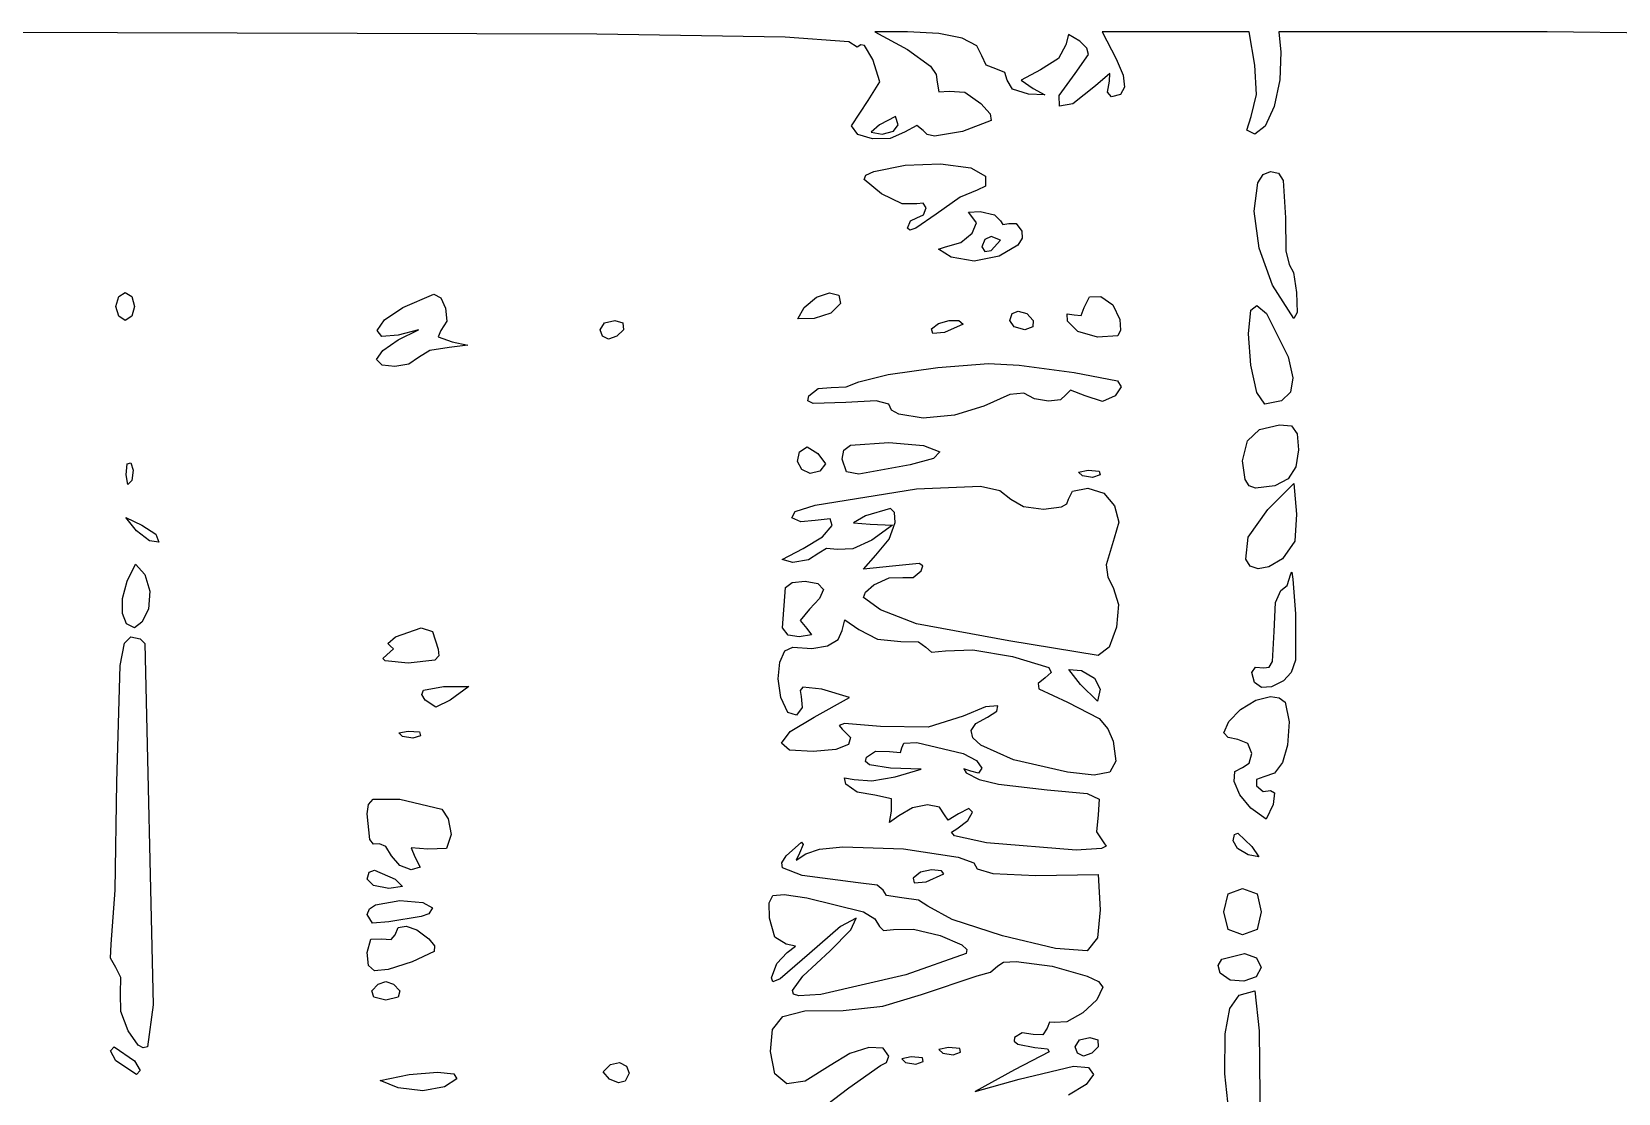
# Model space of a CAD drawing. Extents: x 0 to 282, y 0 to 282.
# Drawn here: x 130.2 to 190.3, y 242 to 282.2 of the extents above; entities that cross this region are included whole.
import ezdxf

# ---------------------------------------------------------------- set-up
doc = ezdxf.new("R2010")
doc.units = 0

msp = doc.modelspace()

# ---------------------------------------------------------------- linework, layer by layer
at = {"layer": 'Layer 1'}
for p, q in [((151.575339, 282.133957), (120.579368, 282.222152)), ((158.704207, 282.013792), (151.575339, 282.133957)), ((161.113568, 281.834096), (158.704207, 282.013792)), ((163.336062, 282.222147), (162.101342, 282.222147)), ((162.101342, 282.222147), (163.336062, 281.551869)), ((164.521175, 282.158206), (163.336062, 282.222147)), ((165.408631, 281.975202), (164.521175, 282.158206)), ((165.965357, 281.686365), (165.408631, 281.975202)), ((169.439117, 282.116314), (169.333284, 281.728258)), ((169.862451, 281.869369), (169.439117, 282.116314)), ((173.496069, 282.222154), (170.709119, 282.222154)), ((170.709119, 282.222154), (171.238286, 281.199094)), ((176.283019, 282.222154), (173.496069, 282.222154)), ((176.494686, 280.952154), (176.283019, 282.222154)), ((187.571908, 282.222158), (177.411908, 282.222158)), ((177.411908, 282.222158), (177.482464, 281.446046)), ((194.9141, 282.125144), (187.571908, 282.222158)), ((161.435478, 281.635659), (161.113568, 281.834096)), ((161.572179, 281.728263), (161.435478, 281.635659)), ((161.70888, 281.697395), (161.572179, 281.728263)), ((162.03079, 281.163818), (161.70888, 281.697395)), ((163.336062, 281.551869), (164.20478, 280.921279)), ((166.158282, 281.304924), (165.965357, 281.686365)), ((166.317032, 280.952146), (166.158282, 281.304924)), ((169.333284, 281.728258), (169.055471, 281.21232)), ((169.686062, 280.634649), (170.19759, 281.357843)), ((170.132547, 281.59707), (169.862451, 281.869369)), ((170.19759, 281.357843), (170.132547, 281.59707)), ((177.482464, 281.446046), (177.447186, 280.395427)), ((162.286554, 280.321563), (162.03079, 281.163818)), ((164.20478, 280.921279), (164.42251, 280.604331)), ((166.687449, 280.811035), (166.317032, 280.952146)), ((167.031408, 280.678743), (166.687449, 280.811035)), ((168.380783, 280.775757), (167.644359, 280.383291)), ((169.055471, 281.21232), (168.380783, 280.775757)), ((171.238286, 281.199094), (171.50342, 280.571259)), ((176.556422, 279.849721), (176.494686, 280.952154)), ((161.854401, 279.611598), (162.286554, 280.321563)), ((164.42251, 280.604331), (164.464952, 280.317149)), ((164.464952, 280.317149), (164.522279, 279.942322)), ((167.110783, 280.387701), (167.031408, 280.678743)), ((167.31804, 280.043742), (167.110783, 280.387701)), ((167.644359, 280.383291), (168.098561, 280.070201)), ((169.083033, 279.808928), (169.686062, 280.634649)), ((170.462174, 280.176038), (169.596764, 279.493632)), ((171.00457, 280.63465), (170.462174, 280.176038)), ((170.920786, 279.933503), (170.991341, 280.352427)), ((170.991341, 280.352427), (171.00457, 280.63465)), ((171.560196, 280.118711), (171.411919, 279.844757)), ((171.50342, 280.571259), (171.560196, 280.118711)), ((177.447186, 280.395427), (177.2267, 279.391111)), ((161.219401, 278.659097), (161.854401, 279.611598)), ((164.522279, 279.942322), (164.923563, 279.964371)), ((164.923563, 279.964371), (165.510057, 279.933503)), ((165.510057, 279.933503), (166.123013, 279.50576)), ((166.123013, 279.50576), (166.469176, 279.107231)), ((167.922172, 279.858534), (167.31804, 280.043742)), ((168.539534, 279.832076), (167.922172, 279.858534)), ((168.098561, 280.070201), (168.539534, 279.832076)), ((169.095159, 279.399925), (169.083033, 279.808928)), ((171.061897, 279.752704), (170.920786, 279.933503)), ((171.411919, 279.844757), (171.061897, 279.752704)), ((176.353575, 279.011874), (176.556422, 279.849721)), ((162.882132, 279.0125), (162.278, 278.695)), ((162.983556, 278.695), (162.882132, 279.0125)), ((166.469176, 279.107231), (166.511069, 278.857531)), ((169.596764, 279.493632), (169.095159, 279.399925)), ((176.199234, 278.491527), (176.353575, 279.011874)), ((177.2267, 279.391111), (176.887151, 278.63815)), ((161.454218, 278.332778), (161.219401, 278.659097)), ((162.013149, 278.165208), (161.454218, 278.332778)), ((162.278, 278.695), (161.9605, 278.412778)), ((161.9605, 278.412778), (162.383833, 278.342222)), ((162.278, 278.695), (162.278, 278.695)), ((162.383833, 278.342222), (162.802757, 278.452465)), ((163.230231, 278.412152), (162.677914, 278.182847)), ((162.802757, 278.452465), (162.983556, 278.695)), ((163.688843, 278.672326), (163.230231, 278.412152)), ((163.935787, 278.482708), (163.688843, 278.672326)), ((164.078004, 278.323406), (163.935787, 278.482708)), ((164.359124, 278.266631), (164.078004, 278.323406)), ((165.417457, 278.44743), (164.359124, 278.266631)), ((166.511069, 278.857531), (165.417457, 278.44743)), ((176.494686, 278.341596), (176.199234, 278.491527)), ((176.887151, 278.63815), (176.494686, 278.341596)), ((162.677914, 278.182847), (162.013149, 278.165208)), ((162.066362, 276.930456), (163.24872, 277.170786)), ((163.24872, 277.170786), (164.593135, 277.212679)), ((164.593135, 277.212679), (165.732499, 277.069363)), ((161.691535, 276.626185), (161.758232, 276.783282)), ((162.348584, 276.083789), (161.691535, 276.626185)), ((161.758232, 276.783282), (162.066362, 276.930456)), ((165.732499, 277.069363), (166.299702, 276.754067)), ((166.299696, 276.754067), (166.299695, 276.370421)), ((166.299702, 276.754067), (166.299696, 276.754067)), ((176.468569, 275.426742), (176.60968, 276.501061)), ((176.60968, 276.501061), (176.808393, 276.816426)), ((176.808393, 276.816426), (177.09475, 276.930458)), ((177.09475, 276.930458), (177.396265, 276.858249)), ((177.396265, 276.858249), (177.57541, 276.59091)), ((177.57541, 276.59091), (177.659195, 275.166568)), ((163.137928, 275.704553), (162.348584, 276.083789)), ((165.338376, 275.951497), (164.429976, 275.307677)), ((165.982196, 276.2249), (165.338376, 275.951497)), ((166.299695, 276.370421), (165.982196, 276.2249)), ((163.689144, 275.695733), (163.137928, 275.704553)), ((164.429976, 275.307677), (163.658274, 274.77851)), ((163.931678, 275.731012), (163.689144, 275.695733)), ((164.041922, 275.554622), (163.931678, 275.731012)), ((163.944908, 275.281219), (164.041922, 275.554622)), ((165.646914, 275.382649), (166.087887, 275.413517)), ((165.735109, 275.272406), (165.646914, 275.382649)), ((166.087887, 275.413517), (166.634693, 275.290045)), ((166.634693, 275.290045), (166.863999, 275.060739)), ((176.658187, 274.028309), (176.468569, 275.426742)), ((163.336366, 274.77851), (163.446609, 275.051914)), ((163.422906, 274.702443), (163.336366, 274.77851)), ((163.658274, 274.77851), (163.422906, 274.702443)), ((163.446609, 275.051914), (163.689144, 275.166566)), ((163.689144, 275.166566), (163.944908, 275.281219)), ((165.953388, 274.985771), (165.735109, 275.272406)), ((165.788024, 274.593305), (165.953388, 274.985771)), ((166.863999, 275.060739), (166.863996, 275.060733)), ((166.863996, 275.060733), (166.9566, 274.915212)), ((166.9566, 274.915212), (167.181496, 274.9549)), ((167.181496, 274.9549), (167.454899, 274.95931)), ((167.454899, 274.95931), (167.675385, 274.672678)), ((177.659195, 275.166568), (177.659196, 275.166566)), ((177.659196, 275.166566), (177.676834, 273.927434)), ((164.782608, 274.072956), (165.358076, 274.240526)), ((165.358076, 274.240526), (165.788024, 274.593305)), ((166.268243, 274.346403), (166.158, 274.073)), ((166.510778, 274.461056), (166.268243, 274.346403)), ((166.863556, 274.319945), (166.510778, 274.461056)), ((166.510778, 273.931889), (166.863556, 274.319945)), ((167.51443, 274.136345), (166.81108, 273.715767)), ((167.681724, 274.397277), (167.51443, 274.136345)), ((167.675385, 274.672678), (167.681724, 274.397277)), ((164.518024, 273.984761), (164.782608, 274.072956)), ((164.994275, 273.6849), (164.518024, 273.984761)), ((165.869605, 273.5267), (164.994275, 273.6849)), ((166.81108, 273.715767), (165.869605, 273.5267)), ((166.158, 274.073), (166.268243, 273.896611)), ((166.158, 274.073), (166.158, 274.073)), ((166.268243, 273.896611), (166.510778, 273.931889)), ((177.165306, 272.626568), (176.658187, 274.028309)), ((177.676834, 273.927434), (177.800307, 273.402676)), ((177.800307, 273.402676), (177.967876, 273.098406)), ((177.967876, 273.098406), (178.082529, 272.344346)), ((133.459133, 272.185596), (133.701668, 272.344346)), ((133.701668, 272.344346), (133.957432, 272.185596)), ((159.897115, 272.16906), (160.38494, 272.326707)), ((160.38494, 272.326707), (160.733858, 272.24623)), ((177.981105, 271.360978), (177.165306, 272.626568)), ((178.082529, 272.344346), (178.102923, 271.579812)), ((133.34889, 271.815179), (133.459133, 272.185596)), ((133.459133, 271.444762), (133.34889, 271.815179)), ((133.957432, 272.185596), (134.054446, 271.815179)), ((134.054446, 271.815179), (133.957432, 271.444762)), ((134.054446, 271.815179), (134.054446, 271.815179)), ((143.522137, 271.306956), (144.214466, 271.779897)), ((144.214466, 271.779897), (145.396269, 272.278196)), ((145.396269, 272.278196), (145.653137, 272.142045)), ((145.653137, 272.142045), (145.837246, 271.744619)), ((145.837246, 271.744623), (145.881343, 271.255144)), ((145.837246, 271.744619), (145.837246, 271.744623)), ((159.189906, 271.343338), (159.419212, 271.779901)), ((159.419212, 271.779901), (159.897115, 272.16906)), ((160.795046, 271.921012), (160.433448, 271.559415)), ((160.733858, 272.24623), (160.795042, 271.921012)), ((160.795042, 271.921012), (160.795046, 271.921012)), ((169.923137, 271.466811), (170.03779, 271.779901)), ((170.03779, 271.779901), (170.232368, 272.174572)), ((170.232368, 272.174572), (170.66838, 272.185596)), ((170.66838, 272.185596), (171.124236, 271.87912)), ((171.124236, 271.87912), (171.37835, 271.32129)), ((176.351734, 271.674069), (176.577181, 271.849907)), ((176.577181, 271.849907), (176.938227, 271.546187)), ((133.701668, 271.286012), (133.459133, 271.444762)), ((133.957432, 271.444762), (133.701668, 271.286012)), ((143.253144, 270.906775), (143.522137, 271.306956)), ((145.881343, 271.255144), (145.660857, 270.897956)), ((151.691931, 270.933235), (151.855091, 271.189)), ((151.855091, 271.189), (152.256376, 271.286013)), ((152.256376, 271.286013), (152.560647, 271.189)), ((152.560647, 271.189), (152.573876, 270.933235)), ((159.807268, 271.356567), (159.189906, 271.343338)), ((160.433448, 271.559415), (159.807268, 271.356567)), ((164.250831, 270.968513), (164.512659, 271.169707)), ((164.512659, 271.169707), (164.916701, 271.281604)), ((165.450276, 271.144902), (164.74472, 270.827402)), ((164.916701, 271.281604), (165.287671, 271.281052)), ((165.287671, 271.281052), (165.450281, 271.144902)), ((165.450281, 271.144902), (165.450276, 271.144902)), ((167.214431, 271.286013), (167.307035, 271.541778)), ((167.377591, 271.043479), (167.214431, 271.286013)), ((167.307035, 271.541778), (167.531931, 271.638791)), ((167.531931, 271.638791), (167.85384, 271.541778)), ((167.85384, 271.541778), (168.096376, 271.286013)), ((168.096376, 271.286013), (168.083146, 271.043479)), ((168.096376, 271.286013), (168.096376, 271.286013)), ((169.402789, 271.250734), (169.393969, 271.532957)), ((169.393969, 271.532957), (169.649734, 271.497679)), ((169.795256, 270.871498), (169.402789, 271.250734)), ((169.649734, 271.497679), (169.923137, 271.466811)), ((171.37835, 271.32129), (171.378346, 271.321289)), ((171.378346, 271.321289), (171.409765, 270.918902)), ((176.255822, 270.775036), (176.351734, 271.674069)), ((176.938227, 271.546187), (177.762844, 269.910179)), ((178.102923, 271.579812), (177.981105, 271.360978)), ((143.420714, 270.678572), (143.253144, 270.906775)), ((144.038077, 270.721567), (143.420714, 270.678572)), ((143.460403, 270.148302), (144.038077, 270.545178)), ((144.038077, 270.545178), (144.814189, 270.933234)), ((144.814189, 270.933234), (144.038077, 270.721567)), ((145.660857, 270.897956), (145.555023, 270.659831)), ((145.555023, 270.659831), (146.084191, 270.474622)), ((151.784535, 270.690701), (151.691931, 270.933235)), ((152.009431, 270.580457), (151.784535, 270.690701)), ((152.331341, 270.690701), (152.009431, 270.580457)), ((152.573876, 270.933235), (152.331341, 270.690701)), ((152.573876, 270.933235), (152.573876, 270.933235)), ((164.299337, 270.792125), (164.250831, 270.968513)), ((164.74472, 270.827402), (164.299337, 270.792125)), ((167.778876, 270.933235), (167.377591, 271.043479)), ((168.083146, 271.043479), (167.778876, 270.933235)), ((170.531679, 270.651011), (169.795256, 270.871498)), ((171.3122, 270.695108), (170.531679, 270.651011)), ((171.409765, 270.918902), (171.3122, 270.695108)), ((176.351734, 269.588268), (176.255822, 270.775036)), ((143.226688, 269.804344), (143.460403, 270.148302)), ((145.237525, 270.148303), (144.814188, 269.874899)), ((145.978358, 270.262955), (145.237525, 270.148303)), ((146.679503, 270.342331), (145.978358, 270.262955)), ((146.084191, 270.474622), (146.679503, 270.342331)), ((177.762844, 269.910179), (177.762846, 269.910179)), ((177.762846, 269.910179), (177.93262, 269.113122)), ((143.435047, 269.592126), (143.226688, 269.804344)), ((143.914604, 269.535351), (143.435047, 269.592126)), ((144.447078, 269.630711), (143.914604, 269.535351)), ((144.814188, 269.874899), (144.447078, 269.630711)), ((162.601659, 269.240453), (164.493983, 269.500075)), ((164.493983, 269.500075), (166.40615, 269.64725)), ((166.40615, 269.64725), (167.567559, 269.592679)), ((167.567559, 269.592679), (169.648949, 269.310457)), ((169.648949, 269.310457), (169.648966, 269.310457)), ((169.648966, 269.310457), (171.298203, 269.001776)), ((176.579937, 268.553635), (176.351734, 269.588268)), ((159.594782, 268.428512), (159.951969, 268.706325)), ((159.951969, 268.706325), (160.441449, 268.746012)), ((160.441449, 268.746012), (161.010302, 268.772471)), ((161.010302, 268.772471), (161.499779, 268.957679)), ((161.499779, 268.957679), (162.601659, 269.240453)), ((171.434903, 268.764753), (171.201186, 268.428512)), ((171.298203, 269.001776), (171.434903, 268.764753)), ((177.93262, 269.113122), (177.85104, 268.560804)), ((159.567221, 268.236138), (159.594782, 268.428512)), ((159.77117, 268.13306), (159.567221, 268.236138)), ((161.005892, 268.181567), (159.77117, 268.13306)), ((162.148011, 268.238894), (161.005892, 268.181567)), ((162.628672, 268.111012), (162.148011, 268.238894)), ((162.729751, 267.889492), (162.628672, 268.111012)), ((167.210385, 268.472609), (166.227012, 268.040456)), ((167.743962, 268.534345), (167.210385, 268.472609)), ((168.155717, 268.31), (167.743962, 268.534345)), ((168.68323, 268.221255), (168.155717, 268.31)), ((169.137984, 268.271415), (168.68323, 268.221255)), ((169.331462, 268.463789), (169.137984, 268.271415)), ((169.51667, 268.644588), (169.331462, 268.463789)), ((170.072296, 268.428512), (169.51667, 268.644588)), ((170.729345, 268.216845), (170.072296, 268.428512)), ((171.201186, 268.428512), (170.729345, 268.216845)), ((176.880901, 268.111009), (176.579937, 268.553635)), ((177.504877, 268.23338), (176.880901, 268.111009)), ((177.85104, 268.560804), (177.504877, 268.23338)), ((163.007357, 267.727917), (162.729751, 267.889492)), ((163.938362, 267.586254), (163.007357, 267.727917)), ((165.114106, 267.689332), (163.938362, 267.586254)), ((166.227012, 268.040456), (165.114106, 267.689332)), ((176.214886, 266.721938), (176.668537, 267.158502)), ((176.668537, 267.158502), (177.435829, 267.32993)), ((177.435829, 267.32993), (177.885622, 267.286384)), ((177.885622, 267.286384), (178.097289, 266.984869)), ((178.097289, 266.984869), (178.150207, 266.38239)), ((159.173897, 265.943073), (159.241144, 266.311836)), ((159.241144, 266.311836), (159.541005, 266.501455)), ((159.541005, 266.501455), (159.9467, 266.241281)), ((160.863926, 266.029614), (160.926213, 266.366958)), ((160.926213, 266.366958), (161.177016, 266.558781)), ((161.177016, 266.558781), (162.627816, 266.664614)), ((162.627816, 266.664614), (163.941912, 266.541142)), ((163.941912, 266.541142), (164.568096, 266.311836)), ((164.568096, 266.311836), (164.321151, 266.051663)), ((164.568096, 266.311836), (164.568096, 266.311836)), ((176.029127, 265.967876), (176.214886, 266.721938)), ((178.150206, 266.382392), (178.055397, 265.739675)), ((178.150207, 266.38239), (178.150206, 266.382392)), ((133.735529, 265.429894), (133.770806, 265.857638)), ((133.770806, 265.857638), (133.911918, 265.888505)), ((133.911918, 265.888505), (134.008931, 265.606283)), ((159.338159, 265.637149), (159.173897, 265.943073)), ((159.9467, 266.241281), (160.233332, 265.853225)), ((160.233332, 265.853225), (160.017255, 265.571003)), ((161.022675, 265.548954), (160.863926, 266.029614)), ((163.439206, 265.817947), (161.498926, 265.465169)), ((164.321151, 266.051663), (163.439206, 265.817947)), ((176.127794, 265.253502), (176.029127, 265.967876)), ((178.055397, 265.739675), (177.76215, 265.28878)), ((133.801675, 265.072706), (133.735529, 265.429894)), ((133.947196, 265.218227), (133.801675, 265.072706)), ((134.008931, 265.606283), (133.947195, 265.218227)), ((133.947195, 265.218227), (133.947196, 265.218227)), ((159.647942, 265.483359), (159.338159, 265.637149)), ((160.017256, 265.571002), (159.647942, 265.483359)), ((160.017255, 265.571003), (160.017256, 265.571002)), ((161.498926, 265.465169), (161.022675, 265.548954)), ((169.820297, 265.540137), (170.177485, 265.606283)), ((169.965818, 265.394616), (169.820297, 265.540137)), ((170.353873, 265.33288), (169.965818, 265.394616)), ((170.177485, 265.606283), (170.605228, 265.571005)), ((170.636096, 265.429894), (170.353873, 265.33288)), ((170.605228, 265.571005), (170.636096, 265.429894)), ((170.636096, 265.429894), (170.636096, 265.429894)), ((176.288956, 265.022818), (176.127794, 265.253502)), ((176.985501, 264.124609), (177.973279, 265.112387)), ((177.76215, 265.28878), (177.257236, 265.023094)), ((177.973279, 265.112387), (178.079112, 263.948217)), ((159.840707, 264.287774), (163.685992, 264.900724)), ((163.685992, 264.900724), (166.102521, 265.010967)), ((166.102521, 265.010967), (166.831229, 264.836232)), ((166.831229, 264.836232), (167.249052, 264.512668)), ((167.249046, 264.512672), (167.734667, 264.229898)), ((167.249052, 264.512668), (167.249046, 264.512672)), ((169.375564, 264.340486), (169.436266, 264.512672)), ((169.436266, 264.512672), (169.595016, 264.816943)), ((169.595016, 264.816943), (170.1771, 264.936006)), ((170.1771, 264.936006), (170.772964, 264.742529)), ((170.772964, 264.742529), (171.186927, 264.261317)), ((176.527426, 264.936002), (176.288956, 265.022818)), ((177.257236, 265.023094), (176.527426, 264.936002)), ((158.958762, 263.807114), (159.082234, 264.042483)), ((159.082234, 264.042483), (159.840707, 264.287774)), ((161.74571, 263.877674), (161.291508, 263.613091)), ((162.693801, 264.164306), (161.74571, 263.877674)), ((162.842078, 264.011619), (162.693801, 264.164306)), ((162.8746, 263.630729), (162.842078, 264.011619)), ((167.734667, 264.229898), (168.488178, 264.129026)), ((168.488178, 264.129026), (169.168928, 264.219977)), ((169.168928, 264.219977), (169.375564, 264.340486)), ((171.186927, 264.261317), (171.342921, 263.6412)), ((176.25018, 263.078404), (176.985501, 264.124609)), ((178.079112, 263.948217), (178.012966, 262.916341)), ((134.123939, 263.313227), (133.727063, 263.815935)), ((133.727063, 263.815935), (134.335606, 263.524894)), ((134.626647, 262.92958), (134.123939, 263.313227)), ((134.335606, 263.524894), (134.864772, 263.180935)), ((159.293901, 263.648365), (158.958762, 263.807114)), ((159.840707, 263.701281), (159.293901, 263.648365)), ((160.413972, 263.774044), (159.840707, 263.701281)), ((160.118522, 263.086129), (160.484528, 263.516076)), ((160.484528, 263.516076), (160.413972, 263.774044)), ((161.291508, 263.613091), (161.922099, 263.560174)), ((161.922099, 263.560174), (162.768766, 263.524896)), ((162.768766, 263.524896), (161.992654, 262.960451)), ((162.649704, 263.000141), (162.8746, 263.630729)), ((171.342921, 263.6412), (171.164878, 263.031006)), ((134.970606, 262.889893), (134.626647, 262.92958)), ((134.864772, 263.180935), (134.970606, 262.889894)), ((134.970606, 262.889894), (134.970606, 262.889893)), ((159.382096, 262.642951), (160.118522, 263.086129)), ((161.992654, 262.960451), (161.273867, 262.625312)), ((162.133766, 262.396009), (162.649704, 263.000141)), ((171.164878, 263.031006), (170.869426, 262.03)), ((176.156472, 262.23725), (176.25018, 263.078404)), ((178.012966, 262.916341), (177.549945, 262.254887)), ((158.592755, 262.232847), (159.382096, 262.642951)), ((158.99404, 262.113784), (158.592755, 262.232847)), ((159.593762, 262.210798), (158.99404, 262.113784)), ((159.981818, 262.466562), (159.593762, 262.210798)), ((160.26845, 262.642951), (159.981818, 262.466562)), ((160.687374, 262.607673), (160.26845, 262.642951)), ((161.273867, 262.625312), (160.687374, 262.607673)), ((161.670745, 261.866842), (162.133766, 262.396009)), ((163.778591, 262.069689), (162.768766, 261.972675)), ((163.924663, 261.982597), (163.778591, 262.069689)), ((176.323352, 261.978316), (176.156472, 262.23725)), ((177.549946, 262.254889), (177.030837, 261.953236)), ((177.549945, 262.254887), (177.549946, 262.254889)), ((133.770817, 261.408217), (134.092726, 262.047627)), ((134.092726, 262.047627), (134.441095, 261.655162)), ((134.441095, 261.655162), (134.630713, 261.028981)), ((162.768766, 261.972675), (161.670745, 261.866842)), ((162.06321, 261.267119), (162.649703, 261.527293)), ((162.649703, 261.527293), (163.15682, 261.549341)), ((163.15682, 261.549341), (163.549286, 261.540522)), ((163.549286, 261.540522), (163.862376, 261.796286)), ((163.862376, 261.796286), (163.924663, 261.982597)), ((170.869426, 262.03), (170.931713, 261.557609)), ((170.931713, 261.557609), (171.1296, 261.161286)), ((176.61839, 261.872345), (176.323352, 261.978316)), ((177.030837, 261.953236), (176.61839, 261.872345)), ((177.726912, 261.24064), (177.868024, 261.690432)), ((177.868024, 261.690432), (177.900545, 261.751065)), ((177.900545, 261.751065), (177.942989, 261.487584)), ((177.942989, 261.487584), (178.044413, 260.173482)), ((133.596632, 260.745656), (133.770817, 261.408217)), ((134.630713, 261.028981), (134.582206, 260.349882)), ((158.606083, 259.644325), (158.711917, 261.161268)), ((158.711917, 261.161268), (158.967681, 261.353642)), ((158.967681, 261.353642), (159.46157, 261.403803)), ((159.46157, 261.403803), (159.94223, 261.315057)), ((159.94223, 261.315057), (160.158307, 261.090712)), ((160.158306, 261.090716), (159.999555, 260.746757)), ((160.158307, 261.090712), (160.158306, 261.090716)), ((161.670745, 260.790868), (161.749569, 260.989306)), ((161.749569, 260.989306), (162.06321, 261.267119)), ((171.1296, 261.161286), (171.334101, 260.520773)), ((177.27712, 260.596822), (177.479968, 261.055432)), ((177.479968, 261.055432), (177.726912, 261.24064)), ((133.594427, 260.182313), (133.596632, 260.745656)), ((134.582206, 260.349883), (134.330851, 259.851584)), ((134.582206, 260.349882), (134.582206, 260.349883)), ((159.629139, 260.349882), (159.271951, 259.913319)), ((159.999555, 260.746757), (159.629139, 260.349882)), ((162.310155, 260.314618), (161.670745, 260.790868)), ((163.685985, 259.785451), (162.310155, 260.314618)), ((171.334101, 260.520773), (171.257482, 259.661979)), ((177.233023, 259.503212), (177.27712, 260.596822)), ((133.750973, 259.79095), (133.594427, 260.182313)), ((134.053039, 259.644327), (133.750973, 259.79095)), ((134.330851, 259.851584), (134.053039, 259.644327)), ((159.271951, 259.913319), (159.523306, 259.609048)), ((160.864208, 259.538485), (160.970042, 259.93977)), ((160.970042, 259.93977), (161.499208, 259.573763)), ((167.178485, 259.150451), (163.685985, 259.785451)), ((171.257482, 259.661979), (170.975811, 258.909018)), ((178.044413, 260.173482), (178.040003, 258.414002)), ((133.670402, 259.056715), (133.911835, 259.291534)), ((133.911835, 259.291534), (134.269022, 259.220978)), ((134.269022, 259.220978), (134.441002, 259.044589)), ((143.648471, 259.04901), (143.939514, 259.291545)), ((143.939514, 259.291545), (144.918475, 259.644323)), ((144.918475, 259.644323), (145.341809, 259.503212)), ((145.341806, 259.503212), (145.553473, 258.832934)), ((145.341809, 259.503212), (145.341806, 259.503212)), ((158.821057, 259.365411), (158.606083, 259.644325)), ((159.241084, 259.291548), (158.821057, 259.365411)), ((159.699695, 259.370923), (159.241084, 259.291548)), ((159.523306, 259.609048), (159.699695, 259.370923)), ((160.312996, 258.956401), (160.715932, 259.191219)), ((160.715932, 259.191219), (160.864208, 259.538485)), ((161.499208, 259.573763), (162.200356, 259.212165)), ((162.200356, 259.212165), (163.086708, 259.115152)), ((163.086706, 259.115156), (163.761394, 259.101927)), ((163.086708, 259.115152), (163.086706, 259.115156)), ((163.761394, 259.101927), (164.039207, 258.903489)), ((170.565155, 258.586006), (167.178485, 259.150451)), ((177.171286, 258.365506), (177.233023, 259.503212)), ((133.514959, 258.206739), (133.670402, 259.056715)), ((134.441002, 259.044589), (134.441006, 259.044601)), ((134.441006, 259.044601), (134.758506, 245.356801)), ((143.46712, 258.48236), (143.613194, 258.621267)), ((143.555866, 258.383141), (143.46712, 258.48236)), ((143.613194, 258.621267), (143.868957, 258.846162)), ((143.754305, 258.938767), (143.648471, 259.04901)), ((143.868957, 258.846162), (143.754305, 258.938767)), ((145.580482, 258.571657), (145.425591, 258.4096)), ((145.553473, 258.832934), (145.580482, 258.571657)), ((158.500599, 258.334633), (158.694627, 258.769542)), ((158.694627, 258.769542), (158.994488, 258.903485)), ((158.994488, 258.903485), (159.718236, 258.853875)), ((159.718236, 258.853875), (160.312996, 258.956401)), ((164.039207, 258.903489), (164.250873, 258.71387)), ((164.250873, 258.71387), (164.780041, 258.762378)), ((164.780041, 258.762378), (165.811918, 258.802065)), ((165.811918, 258.802065), (167.320041, 258.550711)), ((167.320041, 258.550711), (168.691466, 258.131787)), ((170.975811, 258.909018), (170.565155, 258.586006)), ((133.382668, 253.788194), (133.514959, 258.206739)), ((144.424583, 258.303767), (143.555866, 258.383141)), ((145.425591, 258.4096), (144.424583, 258.303767)), ((158.438863, 257.7079), (158.500599, 258.334633)), ((168.783517, 257.950437), (168.554761, 257.739322)), ((168.691466, 258.131787), (168.783517, 257.950437)), ((169.895062, 257.492375), (169.449679, 258.061229)), ((169.449679, 258.061229), (169.930339, 258.021542)), ((169.930339, 258.021542), (170.428638, 257.734909)), ((176.386356, 257.950993), (176.523057, 258.145021)), ((176.484473, 257.569001), (176.386356, 257.950993)), ((176.523057, 258.145021), (176.844967, 258.127382)), ((176.844967, 258.127382), (177.044507, 258.143918)), ((177.044507, 258.143918), (177.171286, 258.365506)), ((177.880702, 257.946021), (177.585802, 257.633482)), ((178.040003, 258.414002), (177.880702, 257.946021)), ((144.936888, 257.1192), (145.002482, 257.276296)), ((145.002482, 257.276296), (145.765365, 257.421817)), ((145.765365, 257.421817), (146.717866, 257.421817)), ((146.717866, 257.421817), (146.01231, 256.89265)), ((146.717866, 257.421817), (146.717866, 257.421817)), ((158.535877, 256.998485), (158.438863, 257.7079)), ((159.369316, 257.38654), (159.269546, 257.266375)), ((159.269546, 257.266375), (159.311989, 257.033763)), ((160.088101, 257.315985), (159.369316, 257.38654)), ((161.146431, 256.998485), (160.088101, 257.315985)), ((168.554761, 257.739322), (168.290177, 257.526553)), ((168.290177, 257.526553), (168.316635, 257.333627)), ((168.316635, 257.333627), (169.401428, 256.822099)), ((170.543291, 256.861784), (169.895062, 257.492375)), ((170.428638, 257.734909), (170.635895, 257.315986)), ((170.635896, 257.315986), (170.543291, 256.861784)), ((170.635895, 257.315986), (170.635896, 257.315986)), ((176.747956, 257.382139), (176.484473, 257.569001)), ((177.130501, 257.400329), (176.747956, 257.382139)), ((177.585806, 257.633493), (177.130501, 257.400329)), ((177.585802, 257.633482), (177.585806, 257.633493)), ((145.059809, 256.89265), (144.936888, 257.1192)), ((145.469914, 256.628067), (145.059809, 256.89265)), ((146.01231, 256.89265), (145.469914, 256.628067)), ((158.809281, 256.425221), (158.535877, 256.998485)), ((159.311989, 257.033763), (159.342857, 256.614839)), ((159.805871, 256.257651), (161.146431, 256.998485)), ((166.755594, 256.680983), (166.288163, 256.645705)), ((166.720315, 256.482545), (166.755594, 256.680983)), ((169.401428, 256.822099), (170.596464, 256.200327)), ((175.95871, 256.544275), (176.533627, 256.893193)), ((176.533627, 256.893193), (177.09201, 257.033752)), ((177.09201, 257.033752), (177.425495, 256.984143)), ((177.425495, 256.984143), (177.643225, 256.822085)), ((177.643225, 256.822085), (177.797566, 256.081251)), ((159.1356, 256.328207), (158.809281, 256.425221)), ((158.887546, 255.711395), (159.805871, 256.257651)), ((159.342857, 256.614839), (159.1356, 256.328207)), ((165.450314, 256.292927), (164.118577, 255.874003)), ((166.288163, 256.645705), (165.450314, 256.292927)), ((165.930698, 256.017733), (166.367538, 256.257649)), ((166.367538, 256.257649), (166.720315, 256.482545)), ((170.596464, 256.200327), (170.924437, 255.815027)), ((175.32812, 255.657922), (175.509469, 256.096138)), ((175.509469, 256.096138), (175.95871, 256.544275)), ((177.797566, 256.081258), (177.733073, 255.190492)), ((177.797566, 256.081251), (177.797566, 256.081258)), ((144.067307, 255.662338), (144.424495, 255.728485)), ((144.212828, 255.516818), (144.067307, 255.662338)), ((144.600883, 255.455082), (144.212828, 255.516818)), ((144.424495, 255.728485), (144.852238, 255.693207)), ((144.883106, 255.552095), (144.600883, 255.455082)), ((144.852238, 255.693207), (144.883106, 255.552096)), ((144.883106, 255.552096), (144.883106, 255.552095)), ((158.571148, 255.274281), (158.887546, 255.711395)), ((160.952396, 256.010704), (160.752857, 255.944558)), ((160.752857, 255.944558), (160.864204, 255.799038)), ((160.864204, 255.799038), (161.18446, 255.478231)), ((162.310594, 255.904871), (160.952396, 256.010704)), ((161.18446, 255.478231), (161.097919, 255.216954)), ((164.118577, 255.874003), (162.310594, 255.904871)), ((165.750174, 255.753839), (165.930698, 256.017733)), ((165.81439, 255.475062), (165.750174, 255.753839)), ((166.111771, 255.190496), (165.81439, 255.475062)), ((170.924437, 255.815027), (171.130038, 255.340429)), ((175.48687, 255.481533), (175.32812, 255.657922)), ((175.857287, 255.410977), (175.48687, 255.481533)), ((158.863292, 255.002532), (158.571148, 255.274281)), ((159.770594, 254.952371), (158.863292, 255.002532)), ((160.621118, 255.035053), (159.770594, 254.952371)), ((161.097919, 255.216954), (160.621118, 255.035053)), ((161.781222, 254.74071), (162.12959, 254.965606)), ((162.12959, 254.965606), (162.663167, 254.952377)), ((162.663167, 254.952377), (163.077681, 254.9171)), ((163.077681, 254.9171), (163.121778, 255.093488)), ((163.121778, 255.093488), (163.202806, 255.273736)), ((163.202806, 255.273736), (163.690632, 255.291926)), ((163.690632, 255.291926), (165.450108, 254.881821)), ((165.450108, 254.881821), (165.450106, 254.881817)), ((165.450106, 254.881817), (165.948405, 254.612824)), ((167.359724, 254.640383), (166.111771, 255.190496)), ((171.130038, 255.340429), (171.227051, 254.592981)), ((176.227703, 255.252227), (175.857287, 255.410977)), ((176.386454, 254.88181), (176.227703, 255.252227)), ((176.28944, 254.511394), (176.386454, 254.88181)), ((177.733073, 255.190492), (177.546211, 254.537853)), ((161.745945, 254.575345), (161.781222, 254.74071)), ((161.895875, 254.449668), (161.745945, 254.575345)), ((162.698445, 254.317376), (161.895875, 254.449668)), ((163.862615, 254.282099), (162.698445, 254.317376)), ((162.874837, 253.999877), (163.862615, 254.282099)), ((165.732328, 254.211539), (165.472154, 254.295324)), ((165.472154, 254.295324), (165.555939, 254.140984)), ((165.948405, 254.612824), (166.155662, 254.317372)), ((166.155662, 254.317372), (166.02337, 254.132164)), ((169.401428, 254.176259), (167.359724, 254.640383)), ((171.227051, 254.592981), (171.006565, 254.176261)), ((175.745941, 254.199406), (176.033676, 254.352643)), ((176.033676, 254.352643), (176.28944, 254.511394)), ((177.546211, 254.537853), (177.246901, 254.136569)), ((133.316521, 249.700377), (133.382668, 253.788194)), ((161.005117, 253.717655), (160.9522, 253.95137)), ((160.9522, 253.95137), (161.322617, 253.894044)), ((161.432858, 253.413383), (161.005117, 253.717655)), ((161.322617, 253.894044), (161.992894, 253.841127)), ((161.992894, 253.841127), (162.874837, 253.999877)), ((165.555939, 254.140984), (166.054237, 253.889629)), ((166.02337, 254.132164), (165.732328, 254.211539)), ((166.054237, 253.889629), (166.790659, 253.71765)), ((166.790659, 253.71765), (168.625109, 253.505983)), ((170.415663, 254.050583), (169.401428, 254.176259)), ((171.006565, 254.176261), (170.415663, 254.050583)), ((175.716175, 253.814658), (175.745941, 254.199406)), ((175.924535, 253.310848), (175.716175, 253.814658)), ((176.845065, 253.999868), (176.558433, 253.889625)), ((176.558433, 253.889625), (176.562843, 253.64709)), ((177.246901, 254.136569), (176.845065, 253.999868)), ((142.91578, 252.949804), (143.092168, 253.148793)), ((143.092168, 253.148793), (144.106403, 253.153202)), ((144.106403, 253.153202), (145.693903, 252.765146)), ((162.098727, 253.294321), (161.432858, 253.413383)), ((162.733727, 253.166438), (162.098727, 253.294321)), ((162.733727, 252.694598), (162.733727, 253.166438)), ((168.625109, 253.505983), (170.142059, 253.364872)), ((170.142059, 253.364872), (170.60508, 253.144385)), ((170.60508, 253.144385), (170.565393, 252.553483)), ((176.351176, 252.800423), (175.924535, 253.310848)), ((176.562843, 253.64709), (176.814197, 253.439833)), ((176.814197, 253.439833), (177.09201, 253.470701)), ((177.09201, 253.470701), (177.23753, 253.391326)), ((177.23753, 253.391326), (177.197843, 252.941534)), ((142.871683, 252.588757), (142.91578, 252.949804)), ((142.968696, 251.614208), (142.871683, 252.588757)), ((145.693903, 252.765146), (145.693906, 252.765146)), ((145.693906, 252.765146), (145.93644, 252.407959)), ((162.663171, 252.262444), (162.733727, 252.694598)), ((163.015949, 252.518209), (162.663171, 252.262444)), ((163.524167, 252.821377), (163.015949, 252.518209)), ((164.091919, 252.932723), (163.524167, 252.821377)), ((164.553838, 252.845631), (164.091919, 252.932723)), ((164.744559, 252.553486), (164.553838, 252.845631)), ((164.87685, 252.346229), (164.744559, 252.553486)), ((165.273726, 252.588764), (164.87685, 252.346229)), ((165.657372, 252.796021), (165.273726, 252.588764)), ((165.622094, 252.34182), (165.802893, 252.65932)), ((165.802893, 252.65932), (165.657372, 252.796021)), ((170.565393, 252.553483), (170.499247, 251.905254)), ((176.933259, 252.394729), (176.351176, 252.800423)), ((177.197843, 252.941534), (176.933259, 252.394729)), ((145.93644, 252.407959), (146.046684, 251.812645)), ((165.007489, 251.892028), (165.20317, 252.02432)), ((165.119386, 251.759736), (165.007489, 251.892028)), ((165.20317, 252.02432), (165.622094, 252.34182)), ((170.499247, 251.905254), (170.77706, 251.495153)), ((175.72213, 251.810429), (175.848909, 251.856731)), ((175.848909, 251.856731), (176.386896, 251.354022)), ((143.109807, 251.44278), (142.968696, 251.614208)), ((143.330294, 251.459867), (143.109807, 251.44278)), ((143.572828, 251.349624), (143.330294, 251.459867)), ((143.788905, 251.001256), (143.572828, 251.349624)), ((145.164739, 251.2482), (144.534148, 251.305527)), ((144.534148, 251.305527), (144.67085, 250.965978)), ((145.870295, 251.279069), (145.164739, 251.2482)), ((146.046684, 251.812645), (145.870295, 251.279069)), ((158.748009, 251.001237), (159.325683, 251.517175)), ((159.38797, 251.432839), (159.241898, 251.10707)), ((159.325683, 251.517175), (159.38797, 251.432839)), ((159.488841, 251.0718), (160.007948, 251.255906)), ((160.007948, 251.255906), (160.890031, 251.340793)), ((160.890031, 251.340793), (163.184191, 251.265827)), ((163.184191, 251.265827), (165.253456, 250.952737)), ((166.33206, 251.495153), (165.119386, 251.759736)), ((169.731956, 251.21734), (166.33206, 251.495153)), ((170.692724, 251.281832), (169.731956, 251.21734)), ((170.862429, 251.369269), (170.692724, 251.281832)), ((170.77706, 251.495153), (170.862429, 251.369269)), ((175.68134, 251.565689), (175.72213, 251.810429)), ((175.8445, 251.274647), (175.68134, 251.565689)), ((176.245785, 251.036522), (175.8445, 251.274647)), ((176.386896, 251.354022), (176.647069, 250.957147)), ((176.386896, 251.354022), (176.386896, 251.354022)), ((144.106405, 250.63084), (143.788905, 251.001256)), ((144.67085, 250.965978), (144.878106, 250.573513)), ((158.573825, 250.736654), (158.748009, 251.001237)), ((158.598079, 250.551445), (158.573825, 250.736654)), ((159.241896, 251.107077), (159.127243, 250.838084)), ((159.127243, 250.838084), (159.488841, 251.0718)), ((159.241898, 251.10707), (159.241896, 251.107077)), ((165.253456, 250.952737), (165.85442, 250.739968)), ((165.85442, 250.739968), (165.979961, 250.507355)), ((176.647069, 250.957147), (176.245785, 251.036522)), ((142.873562, 250.119299), (142.944668, 250.377268)), ((143.107277, 249.876765), (142.873562, 250.119299)), ((142.944668, 250.377268), (143.151374, 250.463258)), ((143.151374, 250.463258), (143.931892, 250.119299)), ((143.931892, 250.119299), (143.931896, 250.119299)), ((143.931896, 250.119299), (144.205299, 249.837077)), ((144.529739, 250.472089), (144.106405, 250.63084)), ((144.878106, 250.573513), (144.529739, 250.472089)), ((159.347732, 250.260403), (158.598079, 250.551445)), ((161.464402, 249.978181), (159.347732, 250.260403)), ((163.834632, 250.379896), (163.548, 250.155)), ((163.548, 250.155), (163.596507, 249.978611)), ((163.548, 250.155), (163.548, 250.155)), ((164.253556, 250.4725), (163.834632, 250.379896)), ((164.041889, 250.013889), (164.716577, 250.32257)), ((164.632241, 250.430608), (164.253556, 250.4725)), ((164.716577, 250.32257), (164.632241, 250.430608)), ((165.979961, 250.507355), (166.575273, 250.330965)), ((166.575273, 250.330965), (168.202461, 250.26041)), ((168.202461, 250.26041), (170.566071, 250.295687)), ((170.566071, 250.295687), (170.636626, 248.955127)), ((133.171001, 247.649854), (133.316521, 249.700377)), ((143.684951, 249.766521), (143.107277, 249.876765)), ((144.205299, 249.837077), (143.684951, 249.766521)), ((158.095898, 249.225229), (158.237009, 249.50194)), ((158.237009, 249.50194), (158.669161, 249.540525)), ((158.669161, 249.540525), (159.524647, 249.413743)), ((162.192007, 249.889987), (161.464402, 249.978181)), ((162.416903, 249.695959), (162.192007, 249.889987)), ((162.544785, 249.501932), (162.416903, 249.695959)), ((163.122459, 249.413737), (162.544785, 249.501932)), ((163.596507, 249.978611), (164.041889, 250.013889)), ((175.329084, 248.884576), (175.483424, 249.563674)), ((175.483424, 249.563674), (176.03464, 249.766521)), ((176.03464, 249.766521), (176.585855, 249.563674)), ((176.585855, 249.563674), (176.740196, 248.884576)), ((142.873553, 248.778742), (142.952376, 248.990409)), ((142.952376, 248.990409), (143.186643, 249.149159)), ((143.186643, 249.149159), (144.108273, 249.307909)), ((144.108273, 249.307909), (144.976987, 249.232944)), ((144.976987, 249.232944), (145.342993, 249.025687)), ((145.342996, 249.025687), (145.210704, 248.800792)), ((145.342993, 249.025687), (145.342996, 249.025687)), ((158.113537, 248.637631), (158.095898, 249.225229)), ((159.524647, 249.413743), (161.676597, 248.884576)), ((161.676596, 248.884576), (162.09552, 248.615583)), ((161.676597, 248.884576), (161.676596, 248.884576)), ((163.761869, 249.321133), (163.122459, 249.413737)), ((164.110237, 249.096237), (163.761869, 249.321133)), ((165.032972, 248.588572), (164.110237, 249.096237)), ((170.636626, 248.955127), (170.535203, 247.887975)), ((175.483424, 248.205479), (175.329084, 248.884576)), ((176.740196, 248.884576), (176.585855, 248.205479)), ((176.740196, 248.884576), (176.740196, 248.884576)), ((143.06758, 248.452423), (142.873553, 248.778742)), ((143.684942, 248.49652), (143.06758, 248.452423)), ((144.919662, 248.708187), (143.684942, 248.49652)), ((143.9319, 248.002632), (144.046001, 248.283201)), ((144.046001, 248.283201), (144.342004, 248.342181)), ((144.342004, 248.342181), (144.750454, 248.196109)), ((145.210704, 248.800792), (144.919662, 248.708187)), ((158.311974, 247.918847), (158.113537, 248.637631)), ((160.803469, 248.324544), (159.630482, 247.297075)), ((161.394372, 248.637635), (160.803469, 248.324544)), ((161.191524, 248.192256), (161.394372, 248.637635)), ((162.09552, 248.615583), (162.276319, 248.320131)), ((162.276319, 248.320131), (162.435069, 248.174611)), ((166.941279, 247.971763), (165.032972, 248.588572)), ((133.140133, 247.129506), (133.171001, 247.649854)), ((142.873566, 247.332354), (143.005857, 247.848292)), ((143.005857, 247.848292), (143.402733, 247.861521)), ((143.402733, 247.861521), (143.773149, 247.826244)), ((143.773149, 247.826244), (143.9319, 248.002632)), ((144.750454, 248.196109), (145.2019, 247.861521)), ((145.201896, 247.861521), (145.415216, 247.589772)), ((145.2019, 247.861521), (145.201896, 247.861521)), ((158.748537, 247.649853), (158.311974, 247.918847)), ((159.096905, 247.583708), (158.748537, 247.649853)), ((160.406594, 247.402915), (161.191524, 248.192256)), ((162.435069, 248.174611), (162.805486, 248.214298)), ((162.805486, 248.214298), (163.562855, 248.224772)), ((163.562855, 248.224772), (164.578194, 247.980583)), ((164.578194, 247.980583), (165.395096, 247.623946)), ((168.94219, 247.493858), (166.941279, 247.971763)), ((170.535203, 247.887975), (170.142737, 247.402907)), ((176.03464, 248.002631), (175.483424, 248.205479)), ((176.585855, 248.205479), (176.03464, 248.002631)), ((133.34739, 246.767909), (133.140133, 247.129506)), ((142.924827, 246.845631), (142.873566, 247.332354)), ((145.400333, 247.380861), (144.566896, 246.979576)), ((145.415216, 247.589772), (145.400333, 247.380861)), ((158.391349, 246.922249), (158.783815, 247.332353)), ((159.630482, 247.297075), (158.51041, 246.335755)), ((158.783815, 247.332353), (159.096905, 247.583708)), ((159.379127, 246.444349), (160.406594, 247.402915)), ((165.557156, 247.297075), (163.281737, 246.494505)), ((165.395096, 247.623946), (165.586507, 247.447902)), ((165.586507, 247.447902), (165.557156, 247.297075)), ((170.142737, 247.402907), (168.94219, 247.493858)), ((175.103819, 246.850593), (175.250442, 247.085411)), ((175.250442, 247.085411), (176.105929, 247.297077)), ((176.105929, 247.297077), (176.55572, 247.138327)), ((176.55572, 247.138327), (176.740929, 246.76791)), ((133.541417, 246.393082), (133.34739, 246.767909)), ((143.151374, 246.640028), (142.924827, 246.845631)), ((143.66235, 246.692393), (143.151374, 246.640028)), ((144.566896, 246.979576), (143.66235, 246.692393)), ((158.184092, 246.379852), (158.391349, 246.922249)), ((158.98666, 245.899196), (159.379127, 246.444349)), ((163.281737, 246.494505), (160.053816, 245.744855)), ((163.864531, 245.744848), (165.981201, 246.450404)), ((165.981201, 246.450404), (166.488319, 246.591516)), ((166.488319, 246.591516), (166.757313, 246.83846)), ((166.757313, 246.83846), (166.979246, 246.9671)), ((166.979246, 246.9671), (167.4546, 246.994454)), ((167.4546, 246.994454), (168.816653, 246.816412)), ((168.816653, 246.816412), (170.145634, 246.446546)), ((170.145634, 246.446546), (170.579647, 246.234122)), ((175.188706, 246.556243), (175.103819, 246.850593)), ((175.565185, 246.286699), (175.188706, 246.556243)), ((176.740926, 246.76791), (176.54304, 246.422298)), ((176.740929, 246.76791), (176.740926, 246.76791)), ((133.523779, 245.780131), (133.541417, 246.393082)), ((143.051152, 245.885965), (143.289277, 246.141729)), ((143.117297, 245.64343), (143.051152, 245.885965)), ((143.289277, 246.141729), (143.580319, 246.238743)), ((143.580319, 246.238743), (143.871361, 246.141729)), ((143.871361, 246.141729), (144.109486, 245.885965)), ((144.109486, 245.885965), (144.04334, 245.64343)), ((144.109486, 245.885965), (144.109486, 245.885965)), ((158.241416, 246.225511), (158.184092, 246.379852)), ((158.51041, 246.335755), (158.241416, 246.225511)), ((159.024418, 245.757878), (158.98666, 245.899196)), ((170.743696, 246.027076), (170.516595, 245.544763)), ((170.579647, 246.234122), (170.743703, 246.027071)), ((170.743703, 246.027071), (170.743696, 246.027076)), ((176.083878, 246.251972), (175.565185, 246.286699)), ((175.906272, 245.722795), (176.494419, 245.885951)), ((176.54304, 246.422298), (176.083878, 246.251972)), ((176.494419, 245.885951), (176.666399, 244.364597)), ((133.539767, 245.103791), (133.523779, 245.780131)), ((134.758506, 245.356801), (134.546839, 243.769301)), ((143.580319, 245.533187), (143.117297, 245.64343)), ((144.04334, 245.64343), (143.580319, 245.533187)), ((159.215966, 245.691387), (159.024418, 245.757878)), ((160.053816, 245.744855), (159.215966, 245.691387)), ((160.901191, 245.145125), (162.409316, 245.299466)), ((162.409316, 245.299466), (163.864531, 245.744848)), ((170.516595, 245.544763), (169.985223, 245.052527)), ((175.546328, 245.215678), (175.906272, 245.722795)), ((133.810415, 244.364613), (133.539767, 245.103791)), ((158.227242, 244.425791), (158.612542, 244.911412)), ((158.612542, 244.911412), (159.454249, 245.125835)), ((159.454249, 245.125835), (160.901191, 245.145125)), ((168.715218, 244.699745), (168.627024, 244.474849)), ((168.909246, 244.686516), (168.715218, 244.699745)), ((169.374475, 244.712426), (168.909246, 244.686516)), ((169.985223, 245.052527), (169.374475, 244.712426)), ((175.378207, 244.258767), (175.546328, 245.215678)), ((134.19351, 243.830485), (133.810415, 244.364613)), ((158.149521, 243.592905), (158.227242, 244.425791)), ((167.392301, 244.122071), (167.374662, 243.977102)), ((167.678933, 244.29405), (167.392301, 244.122071)), ((168.097857, 244.227904), (167.678933, 244.29405)), ((168.468273, 244.219085), (168.097857, 244.227904)), ((168.627024, 244.474849), (168.468273, 244.219085)), ((169.849141, 244.025058), (170.250426, 244.122072)), ((170.250426, 244.122072), (170.554697, 244.025058)), ((175.365529, 242.746231), (175.378207, 244.258767)), ((176.666399, 244.364597), (176.706086, 240.700111)), ((133.142312, 243.610544), (133.279014, 243.769294)), ((133.349569, 243.240127), (133.142312, 243.610544)), ((133.279014, 243.769294), (134.055126, 243.240127)), ((134.382783, 243.724032), (134.19351, 243.830485)), ((134.546839, 243.769301), (134.382783, 243.724032)), ((158.318745, 242.741277), (158.149521, 243.592905)), ((161.156402, 243.515735), (160.407301, 243.063738)), ((161.875738, 243.742836), (161.156402, 243.515735)), ((162.41648, 243.718583), (161.875738, 243.742836)), ((162.629801, 243.416516), (162.41648, 243.718583)), ((164.888667, 243.734667), (164.531479, 243.668521)), ((164.531479, 243.668521), (164.677, 243.523)), ((164.677, 243.523), (165.065056, 243.461264)), ((164.677, 243.523), (164.677, 243.523)), ((165.31641, 243.699389), (164.888667, 243.734667)), ((165.065056, 243.461264), (165.347278, 243.558278)), ((165.347278, 243.558278), (165.31641, 243.699389)), ((167.374662, 243.977102), (167.515773, 243.861898)), ((168.706399, 243.575265), (167.392301, 242.887348)), ((167.515773, 243.861898), (168.168413, 243.734015)), ((168.168413, 243.734015), (168.642458, 243.691021)), ((168.642458, 243.691021), (168.706399, 243.575265)), ((169.685981, 243.769294), (169.849141, 244.025058)), ((169.778585, 243.526759), (169.685981, 243.769294)), ((170.003481, 243.416516), (169.778585, 243.526759)), ((170.325391, 243.526759), (170.003481, 243.416516)), ((170.567926, 243.769294), (170.325391, 243.526759)), ((170.554697, 244.025058), (170.567926, 243.769294)), ((170.567926, 243.769294), (170.567926, 243.769294)), ((134.125681, 242.71096), (133.349569, 243.240127)), ((134.055126, 243.240127), (134.262383, 242.86971)), ((134.055126, 243.240127), (134.055126, 243.240127)), ((134.262383, 242.86971), (134.125681, 242.71096)), ((151.813087, 242.816793), (152.08208, 243.099016)), ((152.08208, 243.099016), (152.433205, 243.17343)), ((152.433205, 243.17343), (152.695032, 243.03287)), ((152.695032, 243.03287), (152.791495, 242.766633)), ((160.407301, 243.063738), (159.464172, 242.466772)), ((161.112851, 242.217071), (162.312301, 243.063738)), ((162.312301, 243.063738), (162.537196, 243.173982)), ((162.537196, 243.173982), (162.629801, 243.416516)), ((163.477667, 243.381667), (163.120479, 243.315521)), ((163.120479, 243.315521), (163.266, 243.17)), ((163.266, 243.17), (163.654056, 243.108264)), ((163.266, 243.17), (163.266, 243.17)), ((163.90541, 243.346389), (163.477667, 243.381667)), ((163.654056, 243.108264), (163.936278, 243.205278)), ((163.936278, 243.205278), (163.90541, 243.346389)), ((167.392301, 242.887348), (165.906223, 242.07596)), ((167.56869, 242.53457), (169.628028, 243.032869)), ((169.628028, 243.032869), (170.193024, 242.976094)), ((170.193024, 242.976094), (170.39091, 242.710959)), ((143.364478, 242.490473), (144.4625, 242.710959)), ((144.039166, 242.21707), (143.364478, 242.490473)), ((144.4625, 242.710959), (145.530202, 242.807974)), ((145.803056, 242.252348), (144.974025, 242.102417)), ((145.530202, 242.807974), (146.151422, 242.746237)), ((145.80306, 242.252348), (145.803056, 242.252348)), ((146.263321, 242.55221), (145.80306, 242.252348)), ((146.151422, 242.746237), (146.263321, 242.55221)), ((152.046803, 242.534571), (151.813087, 242.816793)), ((152.386352, 242.406689), (152.046803, 242.534571)), ((152.646526, 242.464015), (152.386352, 242.406689)), ((152.791495, 242.766633), (152.646525, 242.464016)), ((152.646525, 242.464016), (152.646526, 242.464015)), ((158.762474, 242.362592), (158.318745, 242.741277)), ((159.464172, 242.466772), (158.762474, 242.362592)), ((165.906223, 242.07596), (167.56869, 242.53457)), ((170.113097, 242.336133), (169.438409, 241.934847)), ((170.39091, 242.710959), (170.113097, 242.336133)), ((175.555147, 240.977934), (175.365529, 242.746231)), ((144.974025, 242.102417), (144.039166, 242.21707)), ((160.274999, 241.564432), (161.112851, 242.217071))]:
    msp.add_line(p, q, dxfattribs=at)

doc.saveas('drawing.dxf')
